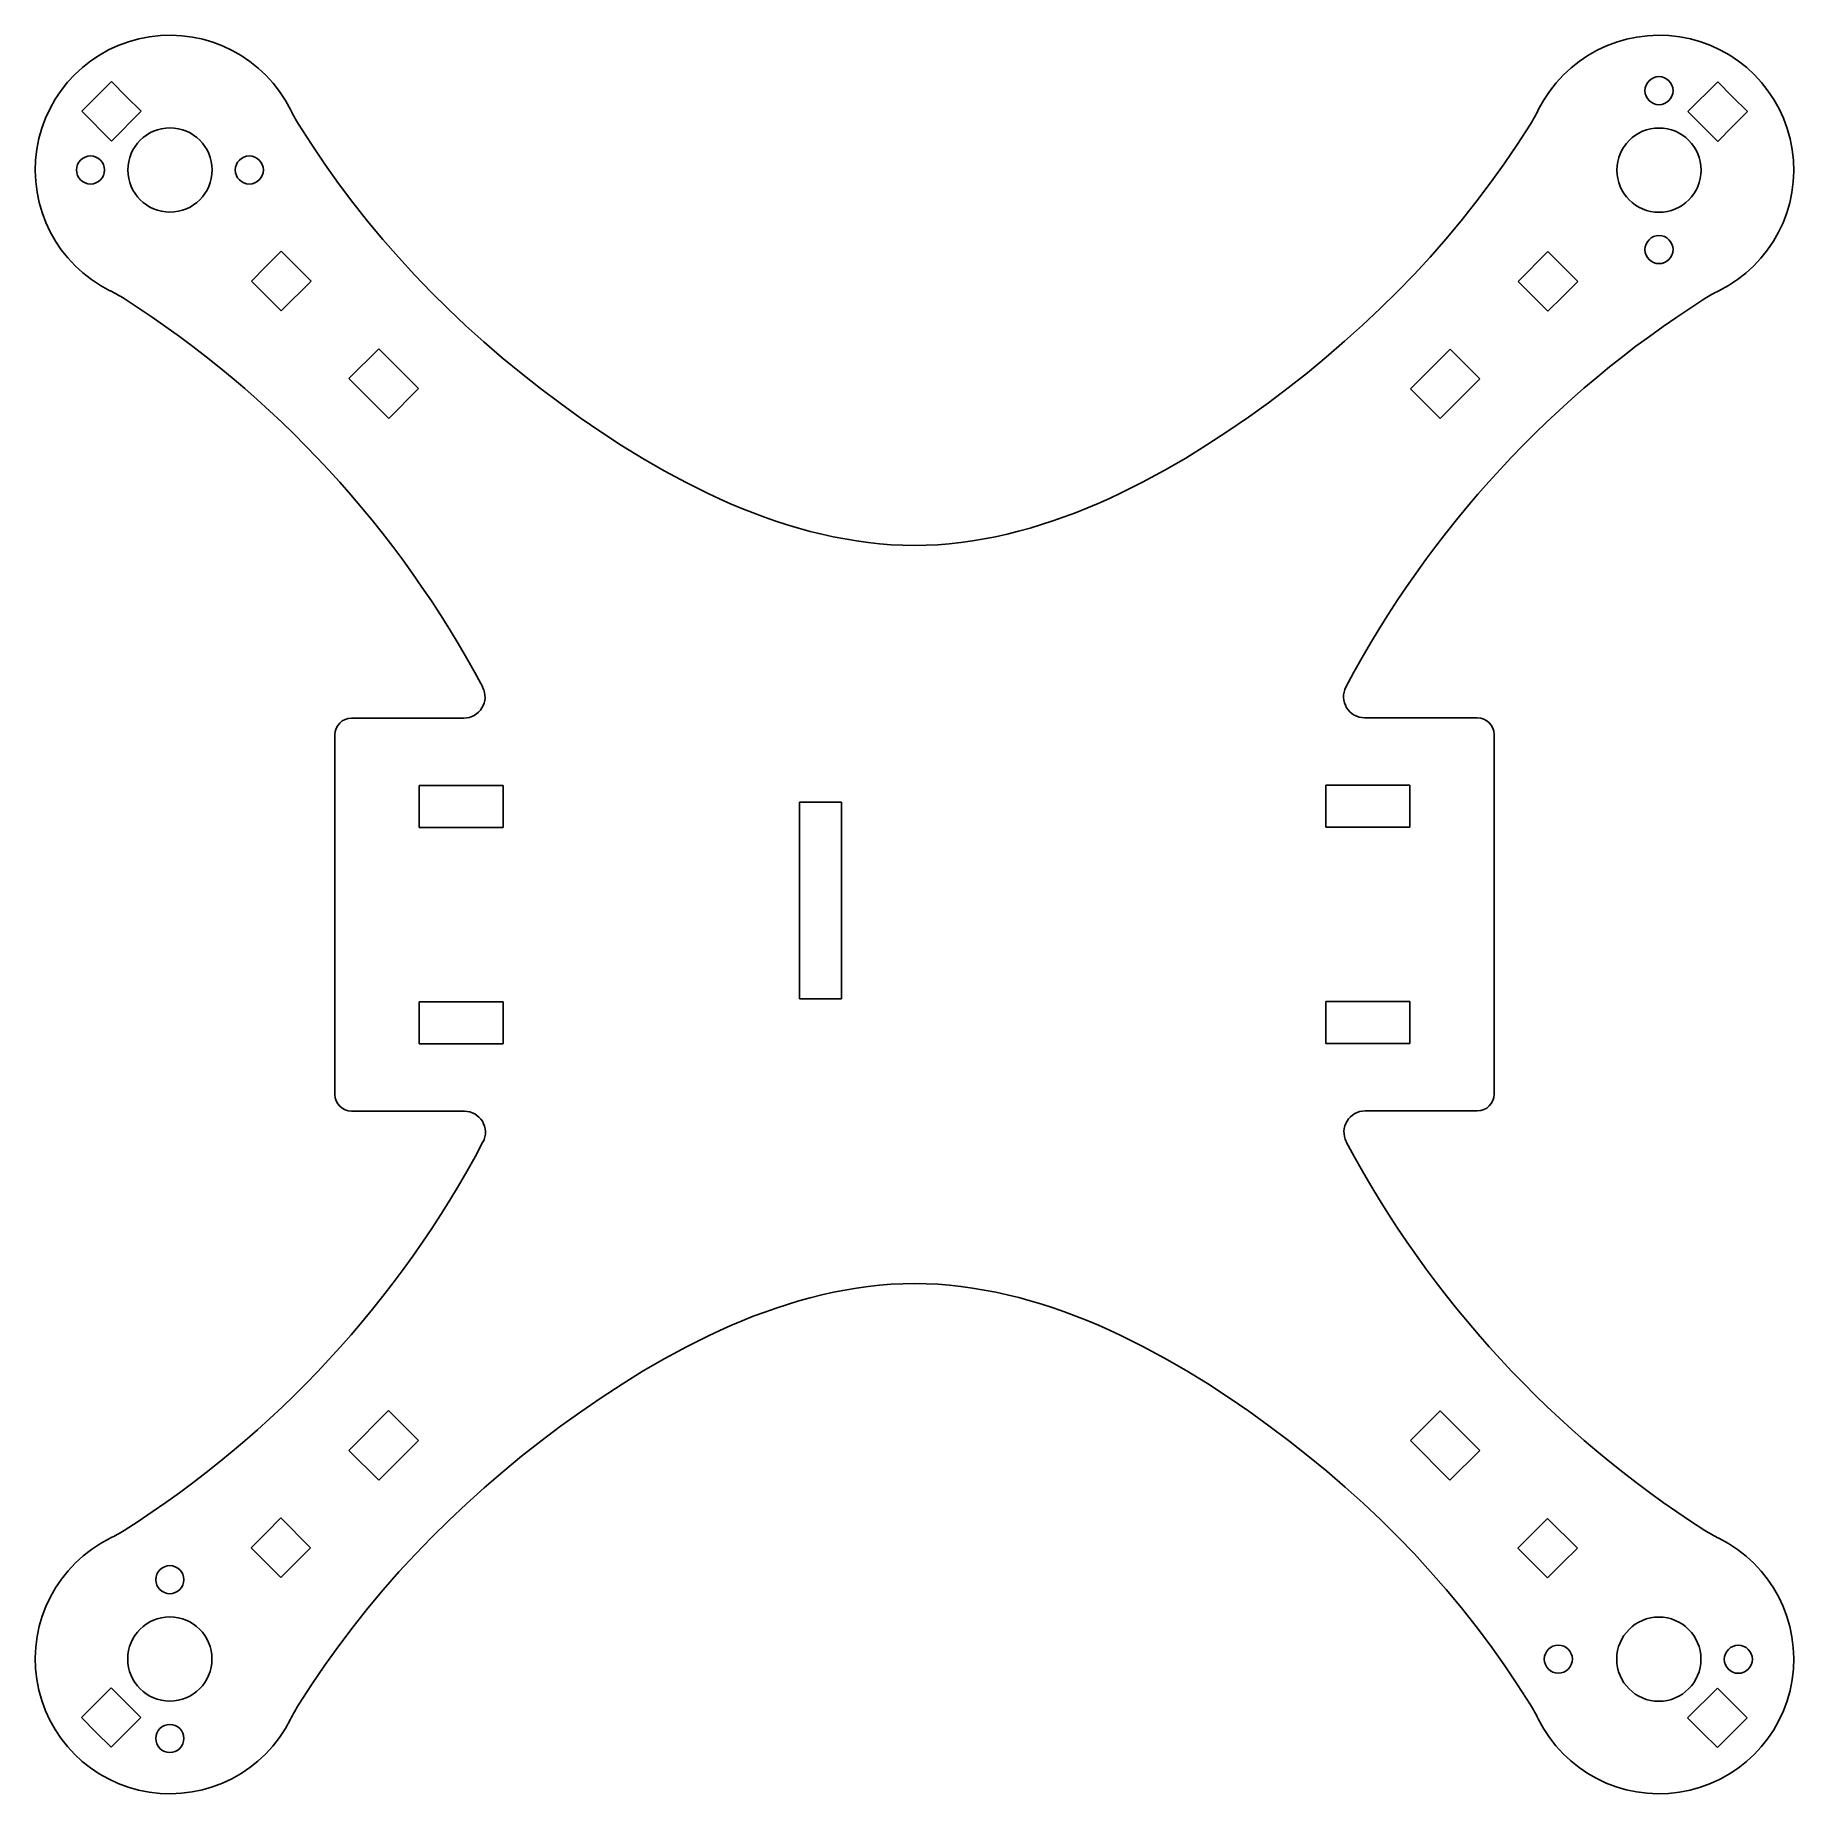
# Model space of a CAD drawing. Extents: x 6 to 131, y 5 to 131.
import ezdxf

# ---------------------------------------------------------------- set-up
doc = ezdxf.new("R2010")
doc.units = 0
doc.layers.add('DEFAULT', color=7, linetype='CONTINUOUS')

msp = doc.modelspace()

# ---------------------------------------------------------------- linework, layer by layer
at = {"layer": 'DEFAULT', "color": 3}
for p, q in [((10.37, 126.38), (11.43, 127.44)), ((11.43, 127.44), (12.49, 126.38)), ((123.72, 125.3), (125.84, 127.42)), ((125.84, 127.42), (126.9, 126.36)), ((9.31, 125.32), (10.37, 126.38)), ((11.43, 123.2), (9.31, 125.32)), ((13.55, 125.32), (11.43, 123.2)), ((12.49, 126.38), (13.55, 125.32)), ((125.84, 123.17), (123.72, 125.3)), ((126.9, 126.36), (127.96, 125.3)), ((127.96, 125.3), (126.9, 124.24)), ((126.9, 124.24), (125.84, 123.17)), ((22.46, 114.29), (23.52, 115.35)), ((23.52, 115.35), (24.59, 114.29)), ((111.63, 113.2), (113.75, 115.33)), ((113.75, 115.33), (114.81, 114.26)), ((21.4, 113.23), (22.46, 114.29)), ((24.59, 114.29), (25.65, 113.23)), ((114.81, 114.26), (115.87, 113.2)), ((23.52, 111.11), (21.4, 113.23)), ((25.65, 113.23), (23.52, 111.11)), ((113.75, 111.08), (111.63, 113.2)), ((115.87, 113.2), (114.81, 112.14)), ((114.81, 112.14), (113.75, 111.08)), ((28.35, 106.28), (30.48, 108.4)), ((30.48, 108.4), (33.3, 105.57)), ((103.95, 105.56), (106.78, 108.39)), ((106.78, 108.39), (108.9, 106.27)), ((31.18, 103.45), (28.35, 106.28)), ((33.3, 105.57), (31.18, 103.45)), ((106.08, 103.44), (103.95, 105.56)), ((108.9, 106.27), (106.08, 103.44)), ((39.34, 77.3), (33.34, 77.3)), ((33.34, 77.3), (33.34, 74.3)), ((39.34, 74.3), (39.34, 77.3)), ((103.92, 77.32), (97.92, 77.32)), ((97.92, 77.32), (97.92, 74.32)), ((103.92, 74.32), (103.92, 77.32)), ((63.43, 76.11), (60.43, 76.11)), ((60.43, 76.11), (60.43, 73.11)), ((63.43, 73.11), (63.43, 76.11)), ((33.34, 74.3), (39.34, 74.3)), ((97.92, 74.32), (103.92, 74.32)), ((60.43, 73.11), (60.43, 62.11)), ((63.43, 62.11), (63.43, 73.11)), ((39.34, 61.9), (33.34, 61.9)), ((33.34, 61.9), (33.34, 58.9)), ((39.34, 58.9), (39.34, 61.9)), ((60.43, 62.11), (61.93, 62.11)), ((61.93, 62.11), (63.43, 62.11)), ((103.92, 61.92), (97.92, 61.92)), ((97.92, 61.92), (97.92, 58.92)), ((103.92, 58.92), (103.92, 61.92)), ((33.34, 58.9), (39.34, 58.9)), ((97.92, 58.92), (103.92, 58.92)), ((28.34, 29.94), (31.17, 32.77)), ((31.17, 32.77), (33.3, 30.65)), ((103.95, 30.64), (106.07, 32.76)), ((106.07, 32.76), (108.9, 29.93)), ((33.3, 30.65), (30.47, 27.82)), ((106.77, 27.81), (103.95, 30.64)), ((30.47, 27.82), (28.34, 29.94)), ((108.9, 29.93), (106.77, 27.81)), ((22.44, 24.06), (23.5, 25.13)), ((23.5, 25.13), (25.62, 23)), ((111.6, 22.98), (113.72, 25.1)), ((113.72, 25.1), (115.85, 22.98)), ((21.38, 23), (22.44, 24.06)), ((22.44, 21.94), (21.38, 23)), ((25.62, 23), (23.5, 20.88)), ((112.66, 21.92), (111.6, 22.98)), ((115.85, 22.98), (114.79, 21.92)), ((23.5, 20.88), (22.44, 21.94)), ((113.72, 20.86), (112.66, 21.92)), ((114.79, 21.92), (113.72, 20.86)), ((10.35, 11.97), (11.41, 13.03)), ((11.41, 13.03), (13.53, 10.91)), ((123.7, 10.89), (125.82, 13.01)), ((125.82, 13.01), (127.94, 10.89)), ((9.29, 10.91), (10.35, 11.97)), ((10.35, 9.85), (9.29, 10.91)), ((13.53, 10.91), (11.41, 8.79)), ((124.76, 9.83), (123.7, 10.89)), ((127.94, 10.89), (126.88, 9.83)), ((11.41, 8.79), (10.35, 9.85)), ((125.82, 8.77), (124.76, 9.83)), ((126.88, 9.83), (125.82, 8.77))]:
    msp.add_line(p, q, dxfattribs=at)
at = {"layer": 'DEFAULT', "color": 1}
for p, q in [((25.67, 122.97), (24.76, 124.4)), ((112.5, 124.4), (111.58, 122.97)), ((26.62, 121.56), (25.67, 122.97)), ((111.58, 122.97), (110.63, 121.57)), ((27.6, 120.18), (26.62, 121.56)), ((110.63, 121.57), (109.64, 120.2)), ((28.62, 118.83), (27.6, 120.18)), ((109.64, 120.2), (108.62, 118.84)), ((29.67, 117.5), (28.62, 118.83)), ((108.62, 118.84), (107.57, 117.52)), ((30.76, 116.19), (29.67, 117.5)), ((107.57, 117.52), (106.48, 116.22)), ((31.87, 114.92), (30.76, 116.19)), ((106.48, 116.22), (105.36, 114.94)), ((33.03, 113.66), (31.87, 114.92)), ((105.36, 114.94), (104.21, 113.69)), ((34.21, 112.43), (33.03, 113.66)), ((104.21, 113.69), (103.02, 112.47)), ((35.43, 111.23), (34.21, 112.43)), ((103.02, 112.47), (101.8, 111.27)), ((36.67, 110.05), (35.43, 111.23)), ((101.8, 111.27), (100.55, 110.09)), ((37.95, 108.9), (36.67, 110.05)), ((100.55, 110.09), (99.27, 108.94)), ((39.27, 107.77), (37.95, 108.9)), ((40.61, 106.66), (39.27, 107.77)), ((97.96, 107.81), (96.62, 106.7)), ((99.27, 108.94), (97.96, 107.81)), ((41.98, 105.58), (40.61, 106.66)), ((96.62, 106.7), (95.24, 105.62)), ((43.39, 104.52), (41.98, 105.58)), ((95.24, 105.62), (93.84, 104.56)), ((44.82, 103.49), (43.39, 104.52)), ((93.84, 104.56), (92.41, 103.53)), ((46.28, 102.49), (44.82, 103.49)), ((92.41, 103.53), (90.95, 102.53)), ((47.77, 101.52), (46.28, 102.49)), ((49.28, 100.59), (47.77, 101.52)), ((89.46, 101.56), (87.95, 100.62)), ((90.95, 102.53), (89.46, 101.56)), ((50.81, 99.71), (49.28, 100.59)), ((87.95, 100.62), (86.42, 99.74)), ((52.37, 98.87), (50.81, 99.71)), ((86.42, 99.74), (84.87, 98.9)), ((53.94, 98.09), (52.37, 98.87)), ((54.73, 97.72), (53.94, 98.09)), ((55.53, 97.37), (54.73, 97.72)), ((82.51, 97.75), (81.71, 97.39)), ((83.3, 98.12), (82.51, 97.75)), ((84.87, 98.9), (83.3, 98.12)), ((56.33, 97.04), (55.53, 97.37)), ((57.13, 96.72), (56.33, 97.04)), ((57.94, 96.42), (57.13, 96.72)), ((80.11, 96.73), (79.3, 96.43)), ((80.91, 97.05), (80.11, 96.73)), ((81.71, 97.39), (80.91, 97.05)), ((58.75, 96.13), (57.94, 96.42)), ((59.56, 95.87), (58.75, 96.13)), ((60.38, 95.63), (59.56, 95.87)), ((61.2, 95.4), (60.38, 95.63)), ((62.02, 95.2), (61.2, 95.4)), ((75.23, 95.2), (74.41, 95.02)), ((76.05, 95.41), (75.23, 95.2)), ((76.87, 95.64), (76.05, 95.41)), ((77.68, 95.88), (76.87, 95.64)), ((78.49, 96.15), (77.68, 95.88)), ((79.3, 96.43), (78.49, 96.15)), ((62.84, 95.02), (62.02, 95.2)), ((63.67, 94.86), (62.84, 95.02)), ((64.49, 94.72), (63.67, 94.86)), ((65.32, 94.61), (64.49, 94.72)), ((66.15, 94.52), (65.32, 94.61)), ((66.97, 94.45), (66.15, 94.52)), ((67.8, 94.41), (66.97, 94.45)), ((68.63, 94.4), (67.8, 94.41)), ((69.46, 94.41), (68.63, 94.4)), ((70.29, 94.45), (69.46, 94.41)), ((71.11, 94.52), (70.29, 94.45)), ((71.94, 94.61), (71.11, 94.52)), ((72.76, 94.72), (71.94, 94.61)), ((73.59, 94.86), (72.76, 94.72)), ((74.41, 95.02), (73.59, 94.86)), ((36.54, 82.1), (28.54, 82.1)), ((108.72, 82.12), (100.69, 82.12)), ((27.34, 80.9), (27.34, 68.11)), ((109.92, 68.11), (109.92, 80.92)), ((27.34, 68.11), (27.34, 55.3)), ((109.92, 55.32), (109.92, 68.11)), ((28.54, 54.1), (36.57, 54.1)), ((100.72, 54.12), (108.72, 54.12)), ((62.85, 41.2), (63.68, 41.36)), ((63.68, 41.36), (64.5, 41.5)), ((64.5, 41.5), (65.32, 41.61)), ((65.32, 41.61), (66.15, 41.7)), ((66.15, 41.7), (66.98, 41.77)), ((66.98, 41.77), (67.8, 41.81)), ((67.8, 41.81), (68.63, 41.82)), ((68.63, 41.82), (69.46, 41.81)), ((69.46, 41.81), (70.29, 41.77)), ((70.29, 41.77), (71.12, 41.7)), ((71.12, 41.7), (71.94, 41.61)), ((71.94, 41.61), (72.77, 41.5)), ((72.77, 41.5), (73.6, 41.36)), ((73.6, 41.36), (74.42, 41.2)), ((58.77, 40.07), (59.58, 40.34)), ((59.58, 40.34), (60.4, 40.59)), ((60.4, 40.59), (61.21, 40.81)), ((61.21, 40.81), (62.03, 41.02)), ((62.03, 41.02), (62.85, 41.2)), ((74.42, 41.2), (75.24, 41.02)), ((75.24, 41.02), (76.06, 40.82)), ((76.06, 40.82), (76.88, 40.59)), ((76.88, 40.59), (77.7, 40.35)), ((77.7, 40.35), (78.51, 40.09)), ((78.51, 40.09), (79.32, 39.8)), ((55.55, 38.83), (56.35, 39.17)), ((56.35, 39.17), (57.15, 39.49)), ((57.15, 39.49), (57.96, 39.79)), ((57.96, 39.79), (58.77, 40.07)), ((79.32, 39.8), (80.13, 39.5)), ((80.13, 39.5), (80.93, 39.18)), ((80.93, 39.18), (81.73, 38.85)), ((81.73, 38.85), (82.53, 38.5)), ((52.39, 37.32), (53.96, 38.11)), ((53.96, 38.11), (54.76, 38.47)), ((54.76, 38.47), (55.55, 38.83)), ((82.53, 38.5), (83.32, 38.13)), ((83.32, 38.13), (84.9, 37.35)), ((49.31, 35.6), (50.84, 36.48)), ((50.84, 36.48), (52.39, 37.32)), ((84.9, 37.35), (86.45, 36.51)), ((86.45, 36.51), (87.99, 35.63)), ((47.8, 34.66), (49.31, 35.6)), ((87.99, 35.63), (89.5, 34.7)), ((46.31, 33.69), (47.8, 34.66)), ((89.5, 34.7), (90.98, 33.73)), ((43.42, 31.66), (44.86, 32.69)), ((44.86, 32.69), (46.31, 33.69)), ((90.98, 33.73), (92.44, 32.73)), ((92.44, 32.73), (93.88, 31.7)), ((42.02, 30.6), (43.42, 31.66)), ((93.88, 31.7), (95.28, 30.64)), ((40.65, 29.52), (42.02, 30.6)), ((95.28, 30.64), (96.65, 29.56)), ((39.3, 28.41), (40.65, 29.52)), ((96.65, 29.56), (98, 28.45)), ((37.99, 27.28), (39.3, 28.41)), ((98, 28.45), (99.31, 27.32)), ((36.71, 26.13), (37.99, 27.28)), ((99.31, 27.32), (100.59, 26.17)), ((35.46, 24.95), (36.71, 26.13)), ((100.59, 26.17), (101.84, 24.99)), ((34.24, 23.75), (35.46, 24.95)), ((101.84, 24.99), (103.05, 23.79)), ((33.06, 22.53), (34.24, 23.75)), ((103.05, 23.79), (104.24, 22.56)), ((104.24, 22.56), (105.39, 21.3)), ((31.9, 21.28), (33.06, 22.53)), ((105.39, 21.3), (106.51, 20.03)), ((30.78, 20), (31.9, 21.28)), ((29.69, 18.7), (30.78, 20)), ((106.51, 20.03), (107.59, 18.72)), ((28.64, 17.38), (29.69, 18.7)), ((107.59, 18.72), (108.64, 17.39)), ((27.62, 16.03), (28.64, 17.38)), ((108.64, 17.39), (109.66, 16.04)), ((26.63, 14.65), (27.62, 16.03)), ((109.66, 16.04), (110.64, 14.66)), ((25.68, 13.25), (26.63, 14.65)), ((110.64, 14.66), (111.59, 13.25)), ((24.76, 11.82), (25.68, 13.25)), ((111.59, 13.25), (112.5, 11.82))]:
    msp.add_line(p, q, dxfattribs=at)
at = {"layer": 'DEFAULT', "color": 3}
for centre, radius in [((121.66, 126.79), 1), ((15.6, 121.14), 3), ((121.66, 121.13), 3), ((9.94, 121.14), 1), ((21.25, 121.14), 1), ((121.66, 115.47), 1), ((15.59, 20.73), 1), ((15.59, 15.08), 3), ((121.65, 15.07), 3), ((114.49, 15.07), 1), ((127.31, 15.06), 1), ((15.59, 9.42), 1)]:
    msp.add_circle(centre, radius, dxfattribs=at)
at = {"layer": 'DEFAULT', "color": 1}
for centre, radius, start, end in [((15.6, 121.14), 9.6, 26.3297, 243.5642), ((121.66, 121.14), 9.6, 296.3297, 153.5642), ((34.96, 130.72), 12, 206.3297, 211.7901), ((102.32, 130.76), 12, 328.0148, 333.5642), ((5.98, 101.8), 12, 58.0148, 63.5642), ((-27.81, 49.34), 74.41, 28.0188, 57.3424), ((164.31, 49.96), 73.47, 122.4138, 152.1249), ((131.24, 101.78), 12, 116.3297, 121.7901), ((36.54, 83.6), 1.5, 270, 27.3912), ((100.69, 83.62), 1.5, 152.7583, 270), ((28.54, 80.9), 1.2, 90, 180), ((108.72, 80.92), 1.2, 360, 90), ((28.54, 55.3), 1.2, 180, 270), ((108.72, 55.32), 1.2, 270, 360), ((36.57, 52.6), 1.5, 332.7583, 90), ((100.72, 52.62), 1.5, 90, 207.3912), ((-27.05, 86.26), 73.47, 302.4138, 332.1249), ((165.07, 86.88), 74.41, 208.0188, 237.3424), ((6.02, 34.44), 12, 296.3297, 301.7901), ((131.28, 34.42), 12, 238.0148, 243.5642), ((15.6, 15.08), 9.6, 116.3297, 333.5642), ((121.66, 15.08), 9.6, 206.3297, 63.5642), ((34.94, 5.46), 12, 148.0148, 153.5642), ((102.3, 5.5), 12, 26.3297, 31.7901)]:
    msp.add_arc(centre, radius, start, end, dxfattribs=at)

doc.saveas('drawing.dxf')
